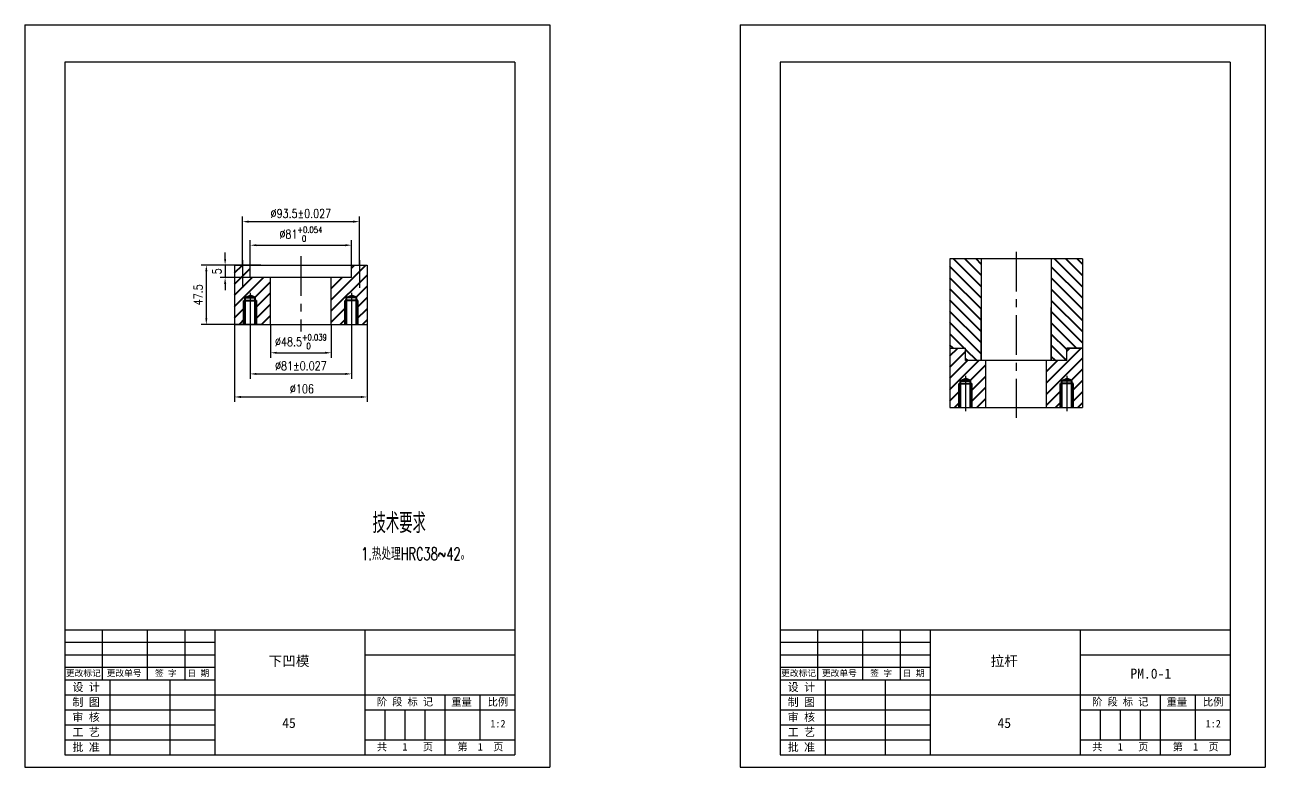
# Model space of a CAD drawing. Extents: x -23172 to -18855, y 7404 to 10591.
# Drawn here: x -19351.4 to -18855.3, y 9213.2 to 9510.2 of the extents above; entities that cross this region are included whole.
import ezdxf
from ezdxf.enums import TextEntityAlignment as Align

# ---------------------------------------------------------------- set-up
doc = ezdxf.new("R2010")
doc.units = 0
doc.header["$LTSCALE"] = 10
doc.linetypes.add('CENTER', pattern=[50.8, 31.75, -6.35, 6.35, -6.35])
doc.layers.get('DEFPOINTS').update_dxf_attribs({"linetype": 'CONTINUOUS'})
for name, color, linetype in [('2细线层', 3, 'CONTINUOUS'), ('3中心线层', 1, 'CENTER'), ('6文字层', 3, 'CONTINUOUS'), ('7标注层', 4, 'CONTINUOUS'), ('CONT', 3, 'CONTINUOUS'), ('TEXT', 1, 'CONTINUOUS')]:
    doc.layers.add(name, color=color, linetype=linetype)
doc.layers.add('YELLOW', color=2, linetype='CONTINUOUS', lineweight=40)
doc.styles.add('CHINA1', font='')
doc.styles.add('PC_TEXTSTYLE', font='txt.shx', dxfattribs={"width": 0.8, "bigfont": 'hzfs.shx'})
doc.styles.get('CHINA1').set_extended_font_data('SimSun')
doc.dimstyles.new('TH_GBDIM', dxfattribs={"dimtxt": 3.5, "dimasz": 2.5, "dimexe": 2, "dimexo": 0, "dimgap": 1.5, "dimtad": 1, "dimdec": 1, "dimzin": 0, "dimdsep": 46, "dimtxsty": 'PC_TEXTSTYLE', "dimcen": 2.5, "dimadec": 0, "dimazin": 0, "dimtfac": 0.714286, "dimtdec": 4, "dimtmove": 0, "dimatfit": 3, "dimfxl": 1, "dimtolj": 1, "dimtzin": 0, "dimarcsym": 0})

# ---------------------------------------------------------------- blocks, each defined once
blk = doc.blocks.new('*D305')
at = {"layer": '7标注层', "color": 0, "lineweight": -2, "ltscale": 0.5}
for p, q in [((-19267.45, 9391.6), (-19267.45, 9359.27)), ((-19214.45, 9391.6), (-19214.45, 9359.27)), ((-19264.95, 9361.27), (-19216.95, 9361.27))]:
    blk.add_line(p, q, dxfattribs=at)
at = {"layer": '7标注层', "color": 0, "lineweight": -3, "ltscale": 0.5}
for points in [[(-19264.95, 9361.69), (-19264.95, 9360.85), (-19267.45, 9361.27)], [(-19216.95, 9361.69), (-19216.95, 9360.85), (-19214.45, 9361.27)]]:
    blk.add_solid(points, dxfattribs=at)
at = {"layer": 'DEFPOINTS', "color": 0, "lineweight": -3, "ltscale": 0.5}
for p in [(-19267.45, 9391.6), (-19214.45, 9391.6), (-19214.45, 9361.27)]:
    blk.add_point(p, dxfattribs=at)
at = {"layer": '7标注层', "color": 0, "lineweight": -3, "ltscale": 0.5, "insert": (-19240.55, 9364.52), "char_height": 3.5, "attachment_point": 5, "style": 'PC_TEXTSTYLE'}
blk.add_mtext('\\A1;%%c106{}{}', dxfattribs=at)
blk = doc.blocks.new('*D306')
at = {"layer": '7标注层', "color": 0, "lineweight": -2, "ltscale": 0.5}
for p, q in [((-19257, 9414.03), (-19280.77, 9414.03)), ((-19278.77, 9411.53), (-19278.77, 9392.78)), ((-19257, 9390.28), (-19280.77, 9390.28))]:
    blk.add_line(p, q, dxfattribs=at)
at = {"layer": '7标注层', "color": 0, "lineweight": -3, "ltscale": 0.5}
for points in [[(-19279.18, 9411.53), (-19278.35, 9411.53), (-19278.77, 9414.03)], [(-19279.18, 9392.78), (-19278.35, 9392.78), (-19278.77, 9390.28)]]:
    blk.add_solid(points, dxfattribs=at)
at = {"layer": 'DEFPOINTS', "color": 0, "lineweight": -3, "ltscale": 0.5}
for p in [(-19257, 9414.03), (-19278.77, 9390.28), (-19257, 9390.28)]:
    blk.add_point(p, dxfattribs=at)
at = {"layer": '7标注层', "color": 0, "lineweight": -3, "ltscale": 0.5, "insert": (-19282.02, 9402.16), "char_height": 3.5, "attachment_point": 5, "rotation": 90, "style": 'PC_TEXTSTYLE'}
blk.add_mtext('\\A1;47.5{}{}', dxfattribs=at)
blk = doc.blocks.new('*D307')
at = {"layer": '7标注层', "color": 0, "lineweight": -2, "ltscale": 0.5}
for p, q in [((-19271.25, 9416.53), (-19271.25, 9419.03)), ((-19261.2, 9414.03), (-19273.25, 9414.03)), ((-19271.25, 9414.03), (-19271.25, 9409.03)), ((-19261.2, 9409.03), (-19273.25, 9409.03)), ((-19271.25, 9406.53), (-19271.25, 9404.03))]:
    blk.add_line(p, q, dxfattribs=at)
at = {"layer": '7标注层', "color": 0, "lineweight": -3, "ltscale": 0.5}
for points in [[(-19271.67, 9416.53), (-19270.83, 9416.53), (-19271.25, 9414.03)], [(-19271.67, 9406.53), (-19270.83, 9406.53), (-19271.25, 9409.03)]]:
    blk.add_solid(points, dxfattribs=at)
at = {"layer": 'DEFPOINTS', "color": 0, "lineweight": -3, "ltscale": 0.5}
for p in [(-19261.2, 9414.03), (-19271.25, 9409.03), (-19261.2, 9409.03)]:
    blk.add_point(p, dxfattribs=at)
at = {"layer": '7标注层', "color": 0, "lineweight": -3, "ltscale": 0.5, "insert": (-19274.5, 9411.53), "char_height": 3.5, "attachment_point": 5, "rotation": 90, "style": 'PC_TEXTSTYLE'}
blk.add_mtext('\\A1;5{}{}', dxfattribs=at)
blk = doc.blocks.new('*D308')
at = {"layer": '7标注层', "color": 0, "lineweight": -2, "ltscale": 0.5}
for p, q in [((-19261.2, 9414.03), (-19261.2, 9423.98)), ((-19258.7, 9421.98), (-19223.2, 9421.98)), ((-19220.7, 9414.03), (-19220.7, 9423.98))]:
    blk.add_line(p, q, dxfattribs=at)
at = {"layer": '7标注层', "color": 0, "lineweight": -3, "ltscale": 0.5}
for points in [[(-19258.7, 9422.4), (-19258.7, 9421.56), (-19261.2, 9421.98)], [(-19223.2, 9422.4), (-19223.2, 9421.56), (-19220.7, 9421.98)]]:
    blk.add_solid(points, dxfattribs=at)
at = {"layer": 'DEFPOINTS', "color": 0, "lineweight": -3, "ltscale": 0.5}
for p in [(-19220.7, 9421.98), (-19261.2, 9414.03), (-19220.7, 9414.03)]:
    blk.add_point(p, dxfattribs=at)
at = {"layer": '7标注层', "color": 0, "lineweight": -3, "ltscale": 0.5, "insert": (-19240.95, 9426.4), "char_height": 3.5, "attachment_point": 5, "style": 'PC_TEXTSTYLE'}
blk.add_mtext('\\A1;%%c81{}{\\H0.7143x;\\S+0.054^  0;}', dxfattribs=at)
blk = doc.blocks.new('*D309')
at = {"layer": '7标注层', "color": 0, "lineweight": -2, "ltscale": 0.5}
for p, q in [((-19261.2, 9388.79), (-19261.2, 9368.49)), ((-19220.7, 9388.79), (-19220.7, 9368.49)), ((-19258.7, 9370.49), (-19223.2, 9370.49))]:
    blk.add_line(p, q, dxfattribs=at)
at = {"layer": '7标注层', "color": 0, "lineweight": -3, "ltscale": 0.5}
for points in [[(-19258.7, 9370.9), (-19258.7, 9370.07), (-19261.2, 9370.49)], [(-19223.2, 9370.9), (-19223.2, 9370.07), (-19220.7, 9370.49)]]:
    blk.add_solid(points, dxfattribs=at)
at = {"layer": 'DEFPOINTS', "color": 0, "lineweight": -3, "ltscale": 0.5}
for p in [(-19261.2, 9388.79), (-19220.7, 9388.79), (-19220.7, 9370.49)]:
    blk.add_point(p, dxfattribs=at)
at = {"layer": '7标注层', "color": 0, "lineweight": -3, "ltscale": 0.5, "insert": (-19240.95, 9373.74), "char_height": 3.5, "attachment_point": 5, "style": 'PC_TEXTSTYLE'}
blk.add_mtext('\\A1;%%c81{}{%%p0.027}', dxfattribs=at)
blk = doc.blocks.new('*D310')
at = {"layer": '7标注层', "color": 0, "lineweight": -2, "ltscale": 0.5}
for p, q in [((-19253.07, 9390.28), (-19253.07, 9376.95)), ((-19228.82, 9390.28), (-19228.82, 9376.95)), ((-19250.57, 9378.95), (-19231.32, 9378.95))]:
    blk.add_line(p, q, dxfattribs=at)
at = {"layer": '7标注层', "color": 0, "lineweight": -3, "ltscale": 0.5}
for points in [[(-19250.57, 9379.37), (-19250.57, 9378.53), (-19253.07, 9378.95)], [(-19231.32, 9379.37), (-19231.32, 9378.53), (-19228.82, 9378.95)]]:
    blk.add_solid(points, dxfattribs=at)
at = {"layer": 'DEFPOINTS', "color": 0, "lineweight": -3, "ltscale": 0.5}
for p in [(-19253.07, 9390.28), (-19228.82, 9390.28), (-19228.82, 9378.95)]:
    blk.add_point(p, dxfattribs=at)
at = {"layer": '7标注层', "color": 0, "lineweight": -3, "ltscale": 0.5, "insert": (-19240.95, 9383.37), "char_height": 3.5, "attachment_point": 5, "style": 'PC_TEXTSTYLE'}
blk.add_mtext('\\A1;%%c48.5{}{\\H0.7143x;\\S+0.039^  0;}', dxfattribs=at)
blk = doc.blocks.new('*D312')
at = {"layer": '7标注层', "color": 0, "lineweight": -2, "ltscale": 0.5}
for p, q in [((-19264.35, 9414.03), (-19264.35, 9433.41)), ((-19261.85, 9431.41), (-19220.07, 9431.41)), ((-19217.57, 9414.03), (-19217.57, 9433.41))]:
    blk.add_line(p, q, dxfattribs=at)
at = {"layer": '7标注层', "color": 0, "lineweight": -3, "ltscale": 0.5}
for points in [[(-19261.85, 9431.83), (-19261.85, 9430.99), (-19264.35, 9431.41)], [(-19220.07, 9431.83), (-19220.07, 9430.99), (-19217.57, 9431.41)]]:
    blk.add_solid(points, dxfattribs=at)
at = {"layer": 'DEFPOINTS', "color": 0, "lineweight": -3, "ltscale": 0.5}
for p in [(-19217.57, 9431.41), (-19264.35, 9414.03), (-19217.57, 9414.03)]:
    blk.add_point(p, dxfattribs=at)
at = {"layer": '7标注层', "color": 0, "lineweight": -3, "ltscale": 0.5, "insert": (-19240.96, 9434.66), "char_height": 3.5, "attachment_point": 5, "style": 'PC_TEXTSTYLE'}
blk.add_mtext('\\A1;%%c93.5{}{%%p0.027}', dxfattribs=at)

msp = doc.modelspace()

# ---------------------------------------------------------------- hatches: boundary and pattern name
at = {"layer": '2细线层', "lineweight": 40}
h = msp.add_hatch(dxfattribs=at)
h.set_pattern_fill('ANSI31', color=256, angle=270, style=0)
h.set_pattern_definition([(315, (561.836, 0), (2.24506403, 2.24506403), [])])
h.paths.add_polyline_path([(-18968.87, 9416.5), (-18981.37, 9416.5), (-18981.37, 9380.8), (-18975.12, 9380.8), (-18975.12, 9376.8), (-18974.12, 9375.8), (-18968.87, 9375.8)])
h.paths.add_polyline_path([(-18940.87, 9375.8), (-18935.62, 9375.8), (-18934.62, 9376.8), (-18934.62, 9380.8), (-18928.37, 9380.8), (-18928.37, 9416.5), (-18940.87, 9416.5)])
h = msp.add_hatch(dxfattribs=at)
h.set_pattern_fill('ANSI31', color=256, style=0)
h.set_pattern_definition([(45, (275.765, 33.2362), (-2.24506403, 2.24506403), [])])
h.paths.add_polyline_path([(-19223.2, 9399.85), (-19222.7, 9399.85), (-19222.7, 9401), (-19220.7, 9401.86), (-19218.7, 9401), (-19218.7, 9399.85), (-19218.2, 9399.85), (-19218.2, 9390.28), (-19214.45, 9390.28), (-19214.45, 9414.03), (-19220.7, 9414.03), (-19220.7, 9409.03), (-19228.82, 9409.03), (-19228.82, 9390.28), (-19223.2, 9390.28)])
h.paths.add_polyline_path([(-19261.2, 9401.86), (-19259.2, 9401), (-19259.2, 9399.85), (-19258.7, 9399.85), (-19258.7, 9390.28), (-19253.07, 9390.28), (-19253.07, 9409.03), (-19261.2, 9409.03), (-19261.2, 9414.03), (-19267.45, 9414.03), (-19267.45, 9390.28), (-19263.7, 9390.28), (-19263.7, 9399.85), (-19263.2, 9399.85), (-19263.2, 9401)])
h.paths.add_polyline_path([(-19258.7, 9399.85), (-19259.2, 9399.85), (-19259.2, 9390.28), (-19258.7, 9390.28)], flags=17)
h.paths.add_polyline_path([(-19263.7, 9390.28), (-19263.2, 9390.28), (-19263.2, 9399.85), (-19263.7, 9399.85)], flags=17)
h.paths.add_polyline_path([(-19223.2, 9390.28), (-19222.7, 9390.28), (-19222.7, 9399.85), (-19223.2, 9399.85)], flags=17)
h.paths.add_polyline_path([(-19218.2, 9399.85), (-19218.7, 9399.85), (-19218.7, 9390.28), (-19218.2, 9390.28)], flags=17)
h = msp.add_hatch(dxfattribs=at)
h.set_pattern_fill('ANSI31', color=256, style=0)
h.set_pattern_definition([(45, (561.836, -2e-12), (-2.24506403, 2.24506403), [])])
h.paths.add_polyline_path([(-18937.12, 9366.61), (-18936.62, 9366.61), (-18936.62, 9367.77), (-18934.62, 9368.62), (-18932.62, 9367.77), (-18932.62, 9366.61), (-18932.12, 9366.61), (-18932.12, 9357.05), (-18928.37, 9357.05), (-18928.37, 9380.8), (-18934.62, 9380.8), (-18934.62, 9375.8), (-18942.75, 9375.8), (-18942.75, 9357.05), (-18937.12, 9357.05)])
h.paths.add_polyline_path([(-18975.12, 9368.62), (-18973.12, 9367.77), (-18973.12, 9366.61), (-18972.62, 9366.61), (-18972.62, 9357.05), (-18967, 9357.05), (-18967, 9375.8), (-18975.12, 9375.8), (-18975.12, 9380.8), (-18981.37, 9380.8), (-18981.37, 9357.05), (-18977.62, 9357.05), (-18977.62, 9366.61), (-18977.12, 9366.61), (-18977.12, 9367.77)])
h.paths.add_polyline_path([(-18972.62, 9366.61), (-18973.12, 9366.61), (-18973.12, 9357.05), (-18972.62, 9357.05)], flags=17)
h.paths.add_polyline_path([(-18977.62, 9357.05), (-18977.12, 9357.05), (-18977.12, 9366.61), (-18977.62, 9366.61)], flags=17)
h.paths.add_polyline_path([(-18937.12, 9357.05), (-18936.62, 9357.05), (-18936.62, 9366.61), (-18937.12, 9366.61)], flags=17)
h.paths.add_polyline_path([(-18932.12, 9366.61), (-18932.62, 9366.61), (-18932.62, 9357.05), (-18932.12, 9357.05)], flags=17)

# ---------------------------------------------------------------- linework, layer by layer
for p, q in [((-19263.7, 9390.28), (-19263.7, 9399.85)), ((-19258.7, 9390.28), (-19258.7, 9399.85)), ((-19223.2, 9390.28), (-19223.2, 9399.85)), ((-19218.2, 9390.28), (-19218.2, 9399.85)), ((-18977.62, 9357.05), (-18977.62, 9366.61)), ((-18972.62, 9357.05), (-18972.62, 9366.61)), ((-18937.12, 9357.05), (-18937.12, 9366.61)), ((-18932.12, 9357.05), (-18932.12, 9366.61))]:
    msp.add_line(p, q, dxfattribs=at)
at = {"layer": '3中心线层', "lineweight": -3, "ltscale": 0.5}
for p, q in [((-19264.32, 9415.97), (-19264.32, 9404.93)), ((-19217.57, 9415.97), (-19217.57, 9404.93))]:
    msp.add_line(p, q, dxfattribs=at)
at = {"layer": '3中心线层', "lineweight": -3, "ltscale": 0.05}
for p, q in [((-19240.95, 9417.64), (-19240.95, 9387.49)), ((-18954.87, 9419.38), (-18954.87, 9352.98)), ((-19261.2, 9402.94), (-19261.2, 9388.79)), ((-19220.7, 9402.94), (-19220.7, 9388.79)), ((-18975.12, 9369.71), (-18975.12, 9355.55)), ((-18934.62, 9369.71), (-18934.62, 9355.55))]:
    msp.add_line(p, q, dxfattribs=at)
at = {"layer": 'CONT', "lineweight": -3}
for p, q in [((-19320.36, 9268.16), (-19320.36, 9248.16)), ((-19302.36, 9268.16), (-19302.36, 9248.16)), ((-19287.36, 9268.16), (-19287.36, 9248.16)), ((-19275.36, 9268.16), (-19275.36, 9218.16)), ((-19215.36, 9268.16), (-19215.36, 9218.16)), ((-19034.29, 9268.16), (-19034.29, 9248.16)), ((-19016.29, 9268.16), (-19016.29, 9248.16)), ((-19001.29, 9268.16), (-19001.29, 9248.16)), ((-18989.29, 9268.16), (-18989.29, 9218.16)), ((-18929.29, 9268.16), (-18929.29, 9218.16)), ((-19335.36, 9263.16), (-19275.36, 9263.16)), ((-19049.29, 9263.16), (-18989.29, 9263.16)), ((-19335.36, 9258.16), (-19275.36, 9258.16)), ((-19215.36, 9258.16), (-19155.36, 9258.16)), ((-19049.29, 9258.16), (-18989.29, 9258.16)), ((-18929.29, 9258.16), (-18869.29, 9258.16)), ((-19335.36, 9253.16), (-19275.36, 9253.16)), ((-19049.29, 9253.16), (-18989.29, 9253.16)), ((-19317.36, 9248.16), (-19317.36, 9218.16)), ((-19293.36, 9248.16), (-19293.36, 9218.16)), ((-19031.29, 9248.16), (-19031.29, 9218.16)), ((-19007.29, 9248.16), (-19007.29, 9218.16)), ((-19335.36, 9242.16), (-19155.36, 9242.16)), ((-19183.36, 9242.16), (-19183.36, 9218.16)), ((-19169.36, 9242.16), (-19169.36, 9224.16)), ((-19049.29, 9242.16), (-18869.29, 9242.16)), ((-18897.29, 9242.16), (-18897.29, 9218.16)), ((-18883.29, 9242.16), (-18883.29, 9224.16)), ((-19335.36, 9236.16), (-19275.36, 9236.16)), ((-19215.36, 9236.16), (-19155.36, 9236.16)), ((-19207.36, 9236.16), (-19207.36, 9224.16)), ((-19199.36, 9236.16), (-19199.36, 9224.16)), ((-19191.36, 9236.16), (-19191.36, 9224.16)), ((-19049.29, 9236.16), (-18989.29, 9236.16)), ((-18929.29, 9236.16), (-18869.29, 9236.16)), ((-18921.29, 9236.16), (-18921.29, 9224.16)), ((-18913.29, 9236.16), (-18913.29, 9224.16)), ((-18905.29, 9236.16), (-18905.29, 9224.16)), ((-19335.36, 9230.16), (-19275.36, 9230.16)), ((-19049.29, 9230.16), (-18989.29, 9230.16)), ((-19335.36, 9224.16), (-19275.36, 9224.16)), ((-19215.36, 9224.16), (-19155.36, 9224.16)), ((-19049.29, 9224.16), (-18989.29, 9224.16)), ((-18929.29, 9224.16), (-18869.29, 9224.16))]:
    msp.add_line(p, q, dxfattribs=at)
at = {"layer": 'DEFPOINTS', "lineweight": -3}
for p, q in [((-19351.36, 9510.16), (-19351.36, 9213.16)), ((-19351.36, 9510.16), (-19141.36, 9510.16)), ((-19141.36, 9510.16), (-19141.36, 9213.16)), ((-19065.29, 9510.16), (-19065.29, 9213.16)), ((-19065.29, 9510.16), (-18855.29, 9510.16)), ((-18855.29, 9510.16), (-18855.29, 9213.16)), ((-19351.36, 9213.16), (-19141.36, 9213.16)), ((-19065.29, 9213.16), (-18855.29, 9213.16))]:
    msp.add_line(p, q, dxfattribs=at)
at = {"layer": 'YELLOW', "lineweight": -3}
for p, q in [((-19335.36, 9495.16), (-19335.36, 9218.16)), ((-19155.36, 9495.16), (-19335.36, 9495.16)), ((-19155.36, 9495.16), (-19155.36, 9218.16)), ((-19049.29, 9495.16), (-19049.29, 9218.16)), ((-18869.29, 9495.16), (-19049.29, 9495.16)), ((-18869.29, 9495.16), (-18869.29, 9218.16)), ((-19335.36, 9268.16), (-19155.36, 9268.16)), ((-19049.29, 9268.16), (-18869.29, 9268.16)), ((-19335.36, 9248.16), (-19275.36, 9248.16)), ((-19049.29, 9248.16), (-18989.29, 9248.16)), ((-19335.36, 9218.16), (-19155.36, 9218.16)), ((-19049.29, 9218.16), (-18869.29, 9218.16))]:
    msp.add_line(p, q, dxfattribs=at)
at = {"layer": 'YELLOW', "lineweight": -3, "ltscale": 0.5}
for p, q in [((-18981.37, 9416.5), (-18981.37, 9380.8)), ((-18928.37, 9416.5), (-18981.37, 9416.5)), ((-18968.87, 9416.5), (-18968.87, 9375.8)), ((-18940.87, 9416.5), (-18940.87, 9375.8)), ((-18928.37, 9416.5), (-18928.37, 9380.8)), ((-19267.45, 9414.03), (-19267.45, 9390.28)), ((-19267.45, 9414.03), (-19214.45, 9414.03)), ((-19261.2, 9409.03), (-19261.2, 9414.03)), ((-19220.7, 9409.03), (-19220.7, 9414.03)), ((-19214.45, 9414.03), (-19214.45, 9390.28)), ((-19220.7, 9409.03), (-19261.2, 9409.03)), ((-19253.07, 9390.28), (-19253.07, 9409.03)), ((-19228.82, 9390.28), (-19228.82, 9409.03)), ((-18968.87, 9375.8), (-18968.87, 9397.05)), ((-18940.87, 9375.8), (-18940.87, 9397.05)), ((-19267.45, 9390.28), (-19214.45, 9390.28)), ((-18981.37, 9380.8), (-18975.12, 9380.8)), ((-18981.37, 9380.8), (-18981.37, 9357.05)), ((-18981.37, 9380.8), (-18975.12, 9380.8)), ((-18975.12, 9376.8), (-18975.12, 9380.8)), ((-18975.12, 9375.8), (-18975.12, 9380.8)), ((-18934.62, 9376.8), (-18934.62, 9380.8)), ((-18928.37, 9380.8), (-18934.62, 9380.8)), ((-18934.62, 9375.8), (-18934.62, 9380.8)), ((-18934.62, 9380.8), (-18928.37, 9380.8)), ((-18928.37, 9380.8), (-18928.37, 9357.05)), ((-18975.12, 9376.8), (-18974.12, 9375.8)), ((-18934.62, 9375.8), (-18975.12, 9375.8)), ((-18935.62, 9375.8), (-18974.12, 9375.8)), ((-18967, 9357.05), (-18967, 9375.8)), ((-18942.75, 9357.05), (-18942.75, 9375.8)), ((-18934.62, 9376.8), (-18935.62, 9375.8)), ((-18981.37, 9357.05), (-18928.37, 9357.05))]:
    msp.add_line(p, q, dxfattribs=at)
at = {"layer": 'YELLOW', "lineweight": 40, "ltscale": 7}
for p, q in [((-19263.2, 9401), (-19261.2, 9401.86)), ((-19263.2, 9390.28), (-19263.2, 9401)), ((-19263.2, 9401), (-19259.2, 9401)), ((-19259.2, 9401), (-19261.2, 9401.86)), ((-19259.2, 9390.28), (-19259.2, 9401)), ((-19222.7, 9401), (-19220.7, 9401.86)), ((-19222.7, 9390.28), (-19222.7, 9401)), ((-19218.7, 9401), (-19222.7, 9401)), ((-19218.7, 9401), (-19220.7, 9401.86)), ((-19218.7, 9390.28), (-19218.7, 9401)), ((-19263.7, 9399.85), (-19258.7, 9399.85)), ((-19218.2, 9399.85), (-19223.2, 9399.85)), ((-18977.62, 9366.61), (-18972.62, 9366.61)), ((-18977.12, 9367.77), (-18975.12, 9368.62)), ((-18977.12, 9357.05), (-18977.12, 9367.77)), ((-18977.12, 9367.77), (-18973.12, 9367.77)), ((-18973.12, 9367.77), (-18975.12, 9368.62)), ((-18973.12, 9357.05), (-18973.12, 9367.77)), ((-18932.12, 9366.61), (-18937.12, 9366.61)), ((-18936.62, 9367.77), (-18934.62, 9368.62)), ((-18936.62, 9357.05), (-18936.62, 9367.77)), ((-18932.62, 9367.77), (-18936.62, 9367.77)), ((-18932.62, 9367.77), (-18934.62, 9368.62)), ((-18932.62, 9357.05), (-18932.62, 9367.77))]:
    msp.add_line(p, q, dxfattribs=at)

# ---------------------------------------------------------------- texts
at = {"layer": '6文字层', "lineweight": -3, "ltscale": 0.5, "style": 'PC_TEXTSTYLE', "width": 0.667}
for s, height, p in [('技术要求', 8, (-19212.29, 9306.82)), ('1.热处理HRC38~42。', 5, (-19216.85, 9296.04))]:
    msp.add_text(s, height=height, dxfattribs=at).set_placement(p)
at = {"layer": 'TEXT', "lineweight": -3, "style": 'CHINA1'}
for s, height, p in [('下凹模', 4, (-19245.7, 9253.64)), ('拉杆', 4, (-18959.63, 9253.64)), ('更改标记', 2.5, (-19327.96, 9249.53)), ('更改单号', 2.5, (-19311.64, 9249.53)), ('签 字', 2.5, (-19294.96, 9249.53)), ('日 期', 2.5, (-19281.94, 9249.53)), ('更改标记', 2.5, (-19041.89, 9249.53)), ('更改单号', 2.5, (-19025.57, 9249.53)), ('签 字', 2.5, (-19008.89, 9249.53)), ('日 期', 2.5, (-18995.87, 9249.53)), ('PM.0-1', 4, (-18901.05, 9248.6)), ('阶 段 标 记', 3, (-19199.34, 9237.81)), ('重量', 3, (-19176.71, 9237.75)), ('比例', 3, (-19162.15, 9237.75)), ('阶 段 标 记', 3, (-18913.26, 9237.81)), ('重量', 3, (-18890.64, 9237.75)), ('比例', 3, (-18876.08, 9237.75)), ('45', 4, (-19245.7, 9228.86)), ('1:2', 3, (-19162.15, 9229.07)), ('45', 4, (-18959.63, 9228.86)), ('1:2', 3, (-18876.08, 9229.07)), ('共   1   页', 3, (-19199.34, 9219.81)), ('第  1  页', 3, (-19169.16, 9219.81)), ('共   1   页', 3, (-18913.26, 9219.81)), ('第  1  页', 3, (-18883.09, 9219.81))]:
    msp.add_text(s, height=height, dxfattribs=at).set_placement(p, align=Align.CENTER)
for s, p in [('设 计', (-19332.3, 9243.58)), ('设 计', (-19046.23, 9243.58)), ('制 图', (-19332.3, 9237.58)), ('制 图', (-19046.23, 9237.58)), ('审 核', (-19332.3, 9231.58)), ('审 核', (-19046.23, 9231.58)), ('工 艺', (-19332.3, 9225.58)), ('工 艺', (-19046.23, 9225.58)), ('批 准', (-19332.3, 9219.58)), ('批 准', (-19046.23, 9219.58))]:
    msp.add_text(s, height=3.2, dxfattribs=at).set_placement(p)

# ---------------------------------------------------------------- dimensions: what is measured, and where the dimension line sits
at = {"layer": '7标注层', "lineweight": -3, "ltscale": 0.5}
for base, p1, p2, text, picture, middle in [((-19217.57, 9431.41), (-19264.35, 9414.03), (-19217.57, 9414.03), '%%c93.5{}{%%p0.027}', '*D312', (-19240.96, 9434.66)), ((-19220.7, 9421.98), (-19261.2, 9414.03), (-19220.7, 9414.03), '%%c81{}{\\H0.7143x;\\S+0.054^  0;}', '*D308', (-19240.95, 9426.4)), ((-19220.7, 9370.49), (-19261.2, 9388.79), (-19220.7, 9388.79), '%%c81{}{%%p0.027}', '*D309', (-19240.95, 9373.74))]:
    dim = msp.add_linear_dim(base=base, p1=p1, p2=p2, text=text, dimstyle='TH_GBDIM', dxfattribs=at)
    dim.commit()
    dim.dimension.update_dxf_attribs({"geometry": picture, "text_midpoint": middle})
dim = msp.add_linear_dim(base=(-19271.25, 9409.03), p1=(-19261.2, 9414.03), p2=(-19261.2, 9409.03), angle=90, text='5{}{}', dimstyle='TH_GBDIM', dxfattribs=at)
dim.commit()
dim.dimension.update_dxf_attribs({"geometry": '*D307', "text_midpoint": (-19274.5, 9411.53)})
dim = msp.add_linear_dim(base=(-19278.77, 9390.28), p1=(-19257, 9414.03), p2=(-19257, 9390.28), angle=90, text='47.5{}{}', dimstyle='TH_GBDIM', override={"dimgap": 1.5, "dimtad": 1, "dimjust": 0, "dimdec": 1, "dimlfac": 1, "dimse1": 0, "dimse2": 0, "dimsd1": 0, "dimsd2": 0}, dxfattribs=at)
dim.commit()
dim.dimension.update_dxf_attribs({"geometry": '*D306', "text_midpoint": (-19282.02, 9402.16)})
dim = msp.add_linear_dim(base=(-19214.45, 9361.27), p1=(-19267.45, 9391.6), p2=(-19214.45, 9391.6), angle=180, text='%%c106{}{}', dimstyle='TH_GBDIM', override={"dimgap": 1.5, "dimtad": 1, "dimjust": 0, "dimdec": 1, "dimlfac": 1, "dimse1": 0, "dimse2": 0, "dimsd1": 0, "dimsd2": 0}, dxfattribs=at)
dim.commit()
dim.dimension.update_dxf_attribs({"geometry": '*D305', "text_midpoint": (-19240.55, 9361.27), "dimtype": 160})
dim = msp.add_linear_dim(base=(-19228.82, 9378.95), p1=(-19253.07, 9390.28), p2=(-19228.82, 9390.28), text='%%c48.5{}{\\H0.7143x;\\S+0.039^  0;}', dimstyle='TH_GBDIM', dxfattribs=at)
dim.commit()
dim.dimension.update_dxf_attribs({"geometry": '*D310', "text_midpoint": (-19240.95, 9378.95), "dimtype": 160})

doc.saveas('drawing.dxf')
